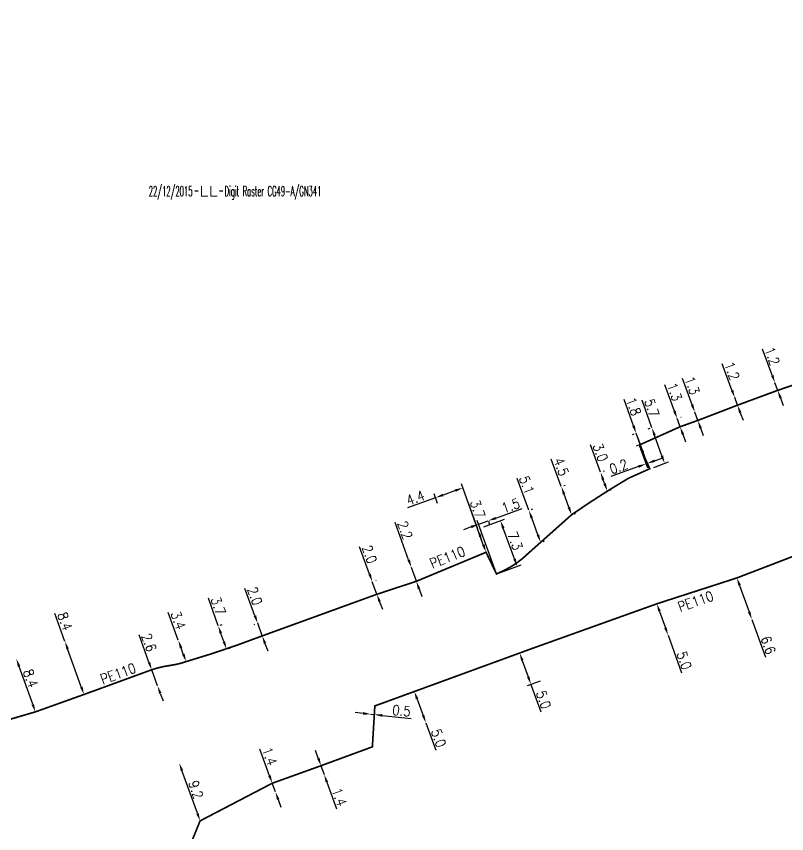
# Model space of a CAD drawing. Header units: millimetres. Extents: x 108995 to 110001, y 128245 to 129001.
# Drawn here: x 109279.2 to 109394.4, y 128877.8 to 129000.1 of the extents above; entities that cross this region are included whole.
import ezdxf
from ezdxf.enums import TextEntityAlignment as Align

# ---------------------------------------------------------------- set-up
doc = ezdxf.new("R2010")
doc.units = ezdxf.units.MM
doc.header["$PDMODE"] = 34
doc.linetypes.add('L_100_PE', pattern=[14, 10, -1.5, 1, -1.5])
doc.layers.get('0').update_dxf_attribs({"linetype": 'CONTINUOUS'})
doc.layers.get('Defpoints').update_dxf_attribs({"linetype": 'CONTINUOUS'})
doc.layers.add('L_140', color=3, linetype='CONTINUOUS')
doc.layers.add('L_910', color=7, linetype='CONTINUOUS')
doc.styles.get("Standard").update_dxf_attribs({"font": 'romans.shx', "width": 0.85})
doc.dimstyles.get("Standard").update_dxf_attribs({"dimtxt": 1.5, "dimasz": 1.2, "dimexe": 0.625, "dimexo": 0.625, "dimgap": 0.25, "dimtad": 1, "dimdec": 1, "dimzin": 0, "dimdsep": 46, "dimtxsty": 'Standard', "dimcen": -0.5, "dimadec": 0, "dimazin": 0, "dimtfac": 1, "dimtdec": 1, "dimtmove": 0, "dimatfit": 3, "dimfxl": 1, "dimtolj": 1, "dimtzin": 0, "dimarcsym": 0})

# ---------------------------------------------------------------- blocks, each defined once
blk = doc.blocks.new('GIS_MODF')
at = {"color": 0, "linetype": 'Continuous', "flags": 128}
for points in [[(-2.18, -0.01), (-1.68, -0.01)], [(1.52, -0.01), (2.02, -0.01)]]:
    blk.add_lwpolyline(points, dxfattribs=at)
at = {"color": 0, "linetype": 'Continuous', "width": 0.5}
blk.add_attdef('DATE', text='', height=1.5, dxfattribs=at).set_placement((-2.5, -0.8), align=Align.RIGHT)
at = {"color": 0, "linetype": 'Continuous', "width": 1.771291}
blk.add_attdef('USER', text='', height=1.5, dxfattribs=at).set_placement((-1.51, -0.8), (1.28, -0.8), align=Align.FIT)
at = {"color": 0, "linetype": 'Continuous', "width": 0.5}
blk.add_attdef('DESC', (2.29, -0.8), '', height=1.5, dxfattribs=at)
blk = doc.blocks.new('*D224')
at = {"layer": 'Defpoints', "color": 0, "linetype": 'Continuous', "transparency": 16777216}
for p in [(109392.68, 128945.29), (109392.68, 128945.29), (109393.09, 128944.16)]:
    blk.add_point(p, dxfattribs=at)
at = {"layer": 'L_140', "color": 0, "linetype": 'Continuous', "lineweight": -2, "transparency": 16777216}
for p, q in [((109392.26, 128946.41), (109390.81, 128950.34)), ((109392.09, 128945.07), (109392.09, 128945.07)), ((109393.09, 128944.16), (109392.68, 128945.29)), ((109392.51, 128943.94), (109392.51, 128943.94)), ((109393.51, 128943.03), (109393.92, 128941.91))]:
    blk.add_line(p, q, dxfattribs=at)
at = {"layer": 'L_140', "color": 0, "linetype": 'Continuous', "transparency": 16777216}
for points in [[(109392.45, 128946.48), (109392.08, 128946.34), (109392.68, 128945.29)], [(109393.7, 128943.1), (109393.32, 128942.97), (109393.09, 128944.16)]]:
    blk.add_solid(points, dxfattribs=at)
at = {"layer": 'L_140', "color": 0, "linetype": 'Continuous', "transparency": 16777216, "insert": (109392.27, 128949.29), "char_height": 1.5, "attachment_point": 5, "rotation": 290.2409}
blk.add_mtext('\\A1;1.2', dxfattribs=at)
blk = doc.blocks.new('*D226')
at = {"layer": 'Defpoints', "color": 0, "linetype": 'Continuous', "transparency": 16777216}
for p in [(109386.66, 128943.07), (109386.66, 128943.07), (109387.08, 128941.94)]:
    blk.add_point(p, dxfattribs=at)
at = {"layer": 'L_140', "color": 0, "linetype": 'Continuous', "lineweight": -2, "transparency": 16777216}
for p, q in [((109386.24, 128944.19), (109384.79, 128948.12)), ((109386.07, 128942.85), (109386.07, 128942.85)), ((109387.07, 128941.94), (109386.66, 128943.07)), ((109386.49, 128941.73), (109386.49, 128941.72)), ((109387.49, 128940.82), (109387.9, 128939.69))]:
    blk.add_line(p, q, dxfattribs=at)
at = {"layer": 'L_140', "color": 0, "linetype": 'Continuous', "transparency": 16777216}
for points in [[(109386.43, 128944.26), (109386.06, 128944.12), (109386.66, 128943.07)], [(109387.68, 128940.88), (109387.3, 128940.75), (109387.07, 128941.94)]]:
    blk.add_solid(points, dxfattribs=at)
at = {"layer": 'L_140', "color": 0, "linetype": 'Continuous', "transparency": 16777216, "insert": (109386.25, 128947.07), "char_height": 1.5, "attachment_point": 5, "rotation": 290.2409}
blk.add_mtext('\\A1;1.2', dxfattribs=at)
blk = doc.blocks.new('*D227')
at = {"layer": 'Defpoints', "color": 0, "linetype": 'Continuous', "transparency": 16777216}
for p in [(109380.67, 128940.87), (109381.12, 128939.65), (109381.13, 128939.66)]:
    blk.add_point(p, dxfattribs=at)
at = {"layer": 'L_140', "color": 0, "linetype": 'Continuous', "lineweight": -2, "transparency": 16777216}
for p, q in [((109380.28, 128942), (109378.84, 128945.94)), ((109381.13, 128939.66), (109380.69, 128940.88)), ((109381.26, 128941.09), (109381.28, 128941.09)), ((109381.71, 128939.87), (109381.72, 128939.87)), ((109381.54, 128938.53), (109381.95, 128937.4))]:
    blk.add_line(p, q, dxfattribs=at)
at = {"layer": 'L_140', "color": 0, "linetype": 'Continuous', "transparency": 16777216}
for points in [[(109380.46, 128942.07), (109380.09, 128941.94), (109380.69, 128940.88)], [(109381.73, 128938.6), (109381.36, 128938.46), (109381.13, 128939.66)]]:
    blk.add_solid(points, dxfattribs=at)
at = {"layer": 'L_140', "color": 0, "linetype": 'Continuous', "transparency": 16777216, "insert": (109380.29, 128944.88), "char_height": 1.5, "attachment_point": 5, "rotation": 290.0211}
blk.add_mtext('\\A1;1.3', dxfattribs=at)
blk = doc.blocks.new('*D228')
at = {"layer": 'Defpoints', "color": 0, "linetype": 'Continuous', "transparency": 16777216}
for p in [(109378.03, 128939.92), (109378.47, 128938.7), (109378.48, 128938.71)]:
    blk.add_point(p, dxfattribs=at)
at = {"layer": 'L_140', "color": 0, "linetype": 'Continuous', "lineweight": -2, "transparency": 16777216}
for p, q in [((109377.63, 128941.06), (109376.19, 128944.99)), ((109378.48, 128938.71), (109378.04, 128939.93)), ((109378.61, 128940.14), (109378.63, 128940.14)), ((109379.06, 128938.92), (109379.07, 128938.92)), ((109378.89, 128937.58), (109379.31, 128936.45))]:
    blk.add_line(p, q, dxfattribs=at)
at = {"layer": 'L_140', "color": 0, "linetype": 'Continuous', "transparency": 16777216}
for points in [[(109377.82, 128941.12), (109377.44, 128940.99), (109378.04, 128939.93)], [(109379.08, 128937.65), (109378.71, 128937.51), (109378.48, 128938.71)]]:
    blk.add_solid(points, dxfattribs=at)
at = {"layer": 'L_140', "color": 0, "linetype": 'Continuous', "transparency": 16777216, "insert": (109377.64, 128943.93), "char_height": 1.5, "attachment_point": 5, "rotation": 290.0211}
blk.add_mtext('\\A1;1.3', dxfattribs=at)
blk = doc.blocks.new('*D229')
at = {"layer": 'Defpoints', "color": 0, "linetype": 'Continuous', "transparency": 16777216}
for p in [(109371.91, 128937.73), (109372.16, 128937.83), (109372.77, 128936.13)]:
    blk.add_point(p, dxfattribs=at)
at = {"layer": 'L_140', "color": 0, "linetype": 'Continuous', "lineweight": -2, "transparency": 16777216}
for p, q in [((109371.5, 128938.86), (109370.09, 128942.81)), ((109372.51, 128936.04), (109371.91, 128937.73)), ((109371.58, 128937.62), (109371.32, 128937.52)), ((109372.18, 128935.92), (109371.92, 128935.83)), ((109372.92, 128934.91), (109373.32, 128933.78))]:
    blk.add_line(p, q, dxfattribs=at)
at = {"layer": 'L_140', "color": 0, "linetype": 'Continuous', "transparency": 16777216}
for points in [[(109371.69, 128938.93), (109371.31, 128938.8), (109371.91, 128937.73)], [(109373.1, 128934.98), (109372.73, 128934.84), (109372.51, 128936.04)]]:
    blk.add_solid(points, dxfattribs=at)
at = {"layer": 'L_140', "color": 0, "linetype": 'Continuous', "transparency": 16777216, "insert": (109371.53, 128941.74), "char_height": 1.5, "attachment_point": 5, "rotation": 289.6981}
blk.add_mtext('\\A1;1.8', dxfattribs=at)
blk = doc.blocks.new('*D230')
at = {"layer": 'Defpoints', "color": 0, "linetype": 'Continuous', "transparency": 16777216}
for p in [(109360.51, 128929.7), (109360.7, 128929.77), (109362.05, 128925.47)]:
    blk.add_point(p, dxfattribs=at)
at = {"layer": 'L_140', "color": 0, "linetype": 'Continuous', "lineweight": -2, "transparency": 16777216}
for p, q in [((109360.7, 128929.77), (109359.21, 128933.88)), ((109361.1, 128929.91), (109361.29, 128929.98)), ((109361.83, 128926.67), (109361.11, 128928.64)), ((109362.63, 128925.68), (109362.83, 128925.75))]:
    blk.add_line(p, q, dxfattribs=at)
at = {"layer": 'L_140', "color": 0, "linetype": 'Continuous', "transparency": 16777216}
for points in [[(109361.3, 128928.71), (109360.93, 128928.57), (109360.7, 128929.77)], [(109362.02, 128926.74), (109361.64, 128926.6), (109362.24, 128925.54)]]:
    blk.add_solid(points, dxfattribs=at)
at = {"layer": 'L_140', "color": 0, "linetype": 'Continuous', "transparency": 16777216, "insert": (109360.69, 128932.73), "char_height": 1.5, "attachment_point": 5, "rotation": 289.9682}
blk.add_mtext('\\A1;4.5', dxfattribs=at)
blk = doc.blocks.new('*D231')
at = {"layer": 'Defpoints', "color": 0, "linetype": 'Continuous', "transparency": 16777216}
for p in [(109366.44, 128931.85), (109366.57, 128931.9), (109367.46, 128929.03)]:
    blk.add_point(p, dxfattribs=at)
at = {"layer": 'L_140', "color": 0, "linetype": 'Continuous', "lineweight": -2, "transparency": 16777216}
for p, q in [((109366.57, 128931.9), (109365.07, 128936.01)), ((109367.03, 128932.07), (109367.15, 128932.11)), ((109367.18, 128930.21), (109366.98, 128930.77)), ((109368.05, 128929.25), (109368.18, 128929.29))]:
    blk.add_line(p, q, dxfattribs=at)
at = {"layer": 'L_140', "color": 0, "linetype": 'Continuous', "transparency": 16777216}
for points in [[(109367.16, 128930.84), (109366.79, 128930.7), (109366.57, 128931.9)], [(109367.37, 128930.28), (109366.99, 128930.14), (109367.59, 128929.08)]]:
    blk.add_solid(points, dxfattribs=at)
at = {"layer": 'L_140', "color": 0, "linetype": 'Continuous', "transparency": 16777216, "insert": (109366.55, 128934.86), "char_height": 1.5, "attachment_point": 5, "rotation": 289.9682}
blk.add_mtext('\\A1;3.0', dxfattribs=at)
blk = doc.blocks.new('*D232')
at = {"layer": 'Defpoints', "color": 0, "linetype": 'Continuous', "transparency": 16777216}
for p in [(109355.65, 128926.13), (109355.85, 128926.21), (109357.4, 128921.34)]:
    blk.add_point(p, dxfattribs=at)
at = {"layer": 'L_140', "color": 0, "linetype": 'Continuous', "lineweight": -2, "transparency": 16777216}
for p, q in [((109355.85, 128926.21), (109354.11, 128930.98)), ((109356.23, 128926.34), (109356.44, 128926.42)), ((109357.19, 128922.54), (109356.27, 128925.08)), ((109357.98, 128921.56), (109358.19, 128921.63))]:
    blk.add_line(p, q, dxfattribs=at)
at = {"layer": 'L_140', "color": 0, "linetype": 'Continuous', "transparency": 16777216}
for points in [[(109356.45, 128925.15), (109356.08, 128925.01), (109355.85, 128926.21)], [(109357.38, 128922.61), (109357.01, 128922.48), (109357.61, 128921.42)]]:
    blk.add_solid(points, dxfattribs=at)
at = {"layer": 'L_140', "color": 0, "linetype": 'Continuous', "transparency": 16777216, "insert": (109355.53, 128930.01), "char_height": 1.5, "attachment_point": 5, "rotation": 290.0866}
blk.add_mtext('\\A1;5.1', dxfattribs=at)
blk = doc.blocks.new('*D233')
at = {"layer": 'Defpoints', "color": 0, "linetype": 'Continuous', "transparency": 16777216}
for p in [(109332.39, 128915.52), (109332.42, 128915.53), (109333.07, 128913.64)]:
    blk.add_point(p, dxfattribs=at)
at = {"layer": 'L_140', "color": 0, "linetype": 'Continuous', "lineweight": -2, "transparency": 16777216}
for p, q in [((109332.01, 128916.66), (109330.52, 128920.77)), ((109332.98, 128915.73), (109333.01, 128915.75)), ((109333.11, 128913.65), (109332.42, 128915.53)), ((109333.66, 128913.85), (109333.7, 128913.87)), ((109333.52, 128912.52), (109333.93, 128911.4))]:
    blk.add_line(p, q, dxfattribs=at)
at = {"layer": 'L_140', "color": 0, "linetype": 'Continuous', "transparency": 16777216}
for points in [[(109332.2, 128916.73), (109331.83, 128916.59), (109332.42, 128915.53)], [(109333.71, 128912.59), (109333.33, 128912.46), (109333.11, 128913.65)]]:
    blk.add_solid(points, dxfattribs=at)
at = {"layer": 'L_140', "color": 0, "linetype": 'Continuous', "transparency": 16777216, "insert": (109332, 128919.62), "char_height": 1.5, "attachment_point": 5, "rotation": 290.0105}
blk.add_mtext('\\A1;2.0', dxfattribs=at)
blk = doc.blocks.new('*D234')
at = {"layer": 'Defpoints', "color": 0, "linetype": 'Continuous', "transparency": 16777216}
for p in [(109338.27, 128917.66), (109338.27, 128917.66), (109339.01, 128915.59)]:
    blk.add_point(p, dxfattribs=at)
at = {"layer": 'L_140', "color": 0, "linetype": 'Continuous', "lineweight": -2, "transparency": 16777216}
for p, q in [((109337.86, 128918.79), (109335.84, 128924.39)), ((109339.01, 128915.59), (109338.27, 128917.66)), ((109339.42, 128914.46), (109339.82, 128913.33))]:
    blk.add_line(p, q, dxfattribs=at)
at = {"layer": 'L_140', "color": 0, "linetype": 'Continuous', "transparency": 16777216}
for points in [[(109338.05, 128918.86), (109337.67, 128918.72), (109338.27, 128917.66)], [(109339.61, 128914.53), (109339.23, 128914.39), (109339.01, 128915.59)]]:
    blk.add_solid(points, dxfattribs=at)
at = {"layer": 'L_140', "color": 0, "linetype": 'Continuous', "transparency": 16777216, "insert": (109337.32, 128923.24), "char_height": 1.5, "attachment_point": 5, "rotation": 289.8212}
blk.add_mtext('\\A1;2.2', dxfattribs=at)
blk = doc.blocks.new('*D235')
at = {"layer": 'Defpoints', "color": 0, "linetype": 'Continuous', "transparency": 16777216}
for p in [(109315.27, 128909.3), (109315.37, 128909.33), (109316.06, 128907.45)]:
    blk.add_point(p, dxfattribs=at)
at = {"layer": 'L_140', "color": 0, "linetype": 'Continuous', "lineweight": -2, "transparency": 16777216}
for p, q in [((109314.86, 128910.42), (109313.36, 128914.53)), ((109314.79, 128909.12), (109314.68, 128909.08)), ((109315.95, 128907.42), (109315.27, 128909.3)), ((109315.47, 128907.24), (109315.37, 128907.2)), ((109316.36, 128906.29), (109316.78, 128905.16))]:
    blk.add_line(p, q, dxfattribs=at)
at = {"layer": 'L_140', "color": 0, "linetype": 'Continuous', "transparency": 16777216}
for points in [[(109315.04, 128910.49), (109314.67, 128910.35), (109315.27, 128909.3)], [(109316.55, 128906.36), (109316.18, 128906.22), (109315.95, 128907.42)]]:
    blk.add_solid(points, dxfattribs=at)
at = {"layer": 'L_140', "color": 0, "linetype": 'Continuous', "transparency": 16777216, "insert": (109314.84, 128913.38), "char_height": 1.5, "attachment_point": 5, "rotation": 290.0362}
blk.add_mtext('\\A1;2.0', dxfattribs=at)
blk = doc.blocks.new('*D236')
at = {"layer": 'Defpoints', "color": 0, "linetype": 'Continuous', "transparency": 16777216}
for p in [(109309.07, 128908.83), (109309.36, 128908.93), (109310.31, 128905.34)]:
    blk.add_point(p, dxfattribs=at)
at = {"layer": 'L_140', "color": 0, "linetype": 'Continuous', "lineweight": -2, "transparency": 16777216}
for p, q in [((109309.36, 128908.93), (109307.9, 128913.05)), ((109309.66, 128909.04), (109309.95, 128909.14)), ((109310.2, 128906.57), (109309.76, 128907.8)), ((109310.9, 128905.55), (109311.19, 128905.65))]:
    blk.add_line(p, q, dxfattribs=at)
at = {"layer": 'L_140', "color": 0, "linetype": 'Continuous', "transparency": 16777216}
for points in [[(109309.95, 128907.87), (109309.57, 128907.73), (109309.36, 128908.93)], [(109310.39, 128906.64), (109310.01, 128906.51), (109310.6, 128905.44)]]:
    blk.add_solid(points, dxfattribs=at)
at = {"layer": 'L_140', "color": 0, "linetype": 'Continuous', "transparency": 16777216, "insert": (109309.37, 128911.89), "char_height": 1.5, "attachment_point": 5, "rotation": 289.526}
blk.add_mtext('\\A1;3.7', dxfattribs=at)
blk = doc.blocks.new('*D237')
at = {"layer": 'Defpoints', "color": 0, "linetype": 'Continuous', "transparency": 16777216}
for p in [(109303.36, 128906.75), (109303.39, 128906.76), (109304.52, 128903.56)]:
    blk.add_point(p, dxfattribs=at)
at = {"layer": 'L_140', "color": 0, "linetype": 'Continuous', "lineweight": -2, "transparency": 16777216}
for p, q in [((109303.39, 128906.76), (109301.88, 128910.93)), ((109303.95, 128906.97), (109303.98, 128906.98)), ((109304.14, 128904.7), (109303.8, 128905.64)), ((109305.11, 128903.77), (109305.14, 128903.78))]:
    blk.add_line(p, q, dxfattribs=at)
at = {"layer": 'L_140', "color": 0, "linetype": 'Continuous', "transparency": 16777216}
for points in [[(109303.99, 128905.7), (109303.61, 128905.57), (109303.39, 128906.76)], [(109304.33, 128904.76), (109303.95, 128904.63), (109304.55, 128903.57)]]:
    blk.add_solid(points, dxfattribs=at)
at = {"layer": 'L_140', "color": 0, "linetype": 'Continuous', "transparency": 16777216, "insert": (109303.37, 128909.75), "char_height": 1.5, "attachment_point": 5, "rotation": 289.947}
blk.add_mtext('\\A1;3.4', dxfattribs=at)
blk = doc.blocks.new('*D238')
at = {"layer": 'Defpoints', "color": 0, "linetype": 'Continuous', "transparency": 16777216}
for p in [(109374.25, 128938.57), (109374.52, 128938.67), (109373.94, 128932.43)]:
    blk.add_point(p, dxfattribs=at)
at = {"layer": 'L_140', "color": 0, "linetype": 'Continuous', "lineweight": -2, "transparency": 16777216}
for p, q in [((109374.25, 128938.57), (109372.78, 128942.69)), ((109373.93, 128938.46), (109373.66, 128938.36)), ((109375.76, 128934.36), (109374.65, 128937.44)), ((109374.53, 128932.64), (109376.75, 128933.44))]:
    blk.add_line(p, q, dxfattribs=at)
at = {"layer": 'L_140', "color": 0, "linetype": 'Continuous', "transparency": 16777216}
for points in [[(109374.84, 128937.51), (109374.47, 128937.38), (109374.25, 128938.57)], [(109375.95, 128934.42), (109375.57, 128934.29), (109376.16, 128933.23)]]:
    blk.add_solid(points, dxfattribs=at)
at = {"layer": 'L_140', "linetype": 'Continuous', "transparency": 16777216, "insert": (109374.25, 128941.53), "char_height": 1.5, "attachment_point": 5, "rotation": 289.6981}
blk.add_mtext('\\A1;5.7', dxfattribs=at)
blk = doc.blocks.new('*D241')
at = {"layer": 'Defpoints', "color": 0, "linetype": 'Continuous', "transparency": 16777216}
for p in [(109348.19, 128923.42), (109348.19, 128923.42), (109349.44, 128919.93)]:
    blk.add_point(p, dxfattribs=at)
at = {"layer": 'L_140', "color": 0, "linetype": 'Continuous', "lineweight": -2, "transparency": 16777216}
for p, q in [((109348.19, 128923.42), (109346.71, 128927.53)), ((109347.6, 128923.2), (109347.6, 128923.2)), ((109349.03, 128921.06), (109348.6, 128922.29)), ((109348.85, 128919.72), (109348.85, 128919.72))]:
    blk.add_line(p, q, dxfattribs=at)
at = {"layer": 'L_140', "color": 0, "linetype": 'Continuous', "transparency": 16777216}
for points in [[(109348.78, 128922.35), (109348.41, 128922.22), (109348.19, 128923.42)], [(109349.22, 128921.13), (109348.85, 128921), (109349.44, 128919.93)]]:
    blk.add_solid(points, dxfattribs=at)
at = {"layer": 'L_140', "color": 0, "linetype": 'Continuous', "transparency": 16777216, "insert": (109348.19, 128926.38), "char_height": 1.5, "attachment_point": 5, "rotation": 289.7451}
blk.add_mtext('\\A1;3.7', dxfattribs=at)
blk = doc.blocks.new('*D242')
at = {"layer": 'Defpoints', "color": 0, "linetype": 'Continuous', "transparency": 16777216}
for p in [(109351.61, 128924.65), (109348.51, 128923.52), (109351.01, 128916.68)]:
    blk.add_point(p, dxfattribs=at)
at = {"layer": 'L_140', "color": 0, "linetype": 'Continuous', "lineweight": -2, "transparency": 16777216}
for p, q in [((109349.1, 128923.74), (109352.19, 128924.87)), ((109353.7, 128918.94), (109352.02, 128923.53)), ((109351.6, 128916.89), (109354.7, 128918.03))]:
    blk.add_line(p, q, dxfattribs=at)
at = {"layer": 'L_140', "color": 0, "linetype": 'Continuous', "transparency": 16777216}
for points in [[(109352.21, 128923.6), (109351.83, 128923.46), (109351.61, 128924.65)], [(109353.89, 128919.01), (109353.51, 128918.87), (109354.11, 128917.81)]]:
    blk.add_solid(points, dxfattribs=at)
at = {"layer": 'L_140', "linetype": 'Continuous', "transparency": 16777216, "insert": (109353.78, 128921.63), "char_height": 1.5, "attachment_point": 5, "rotation": 290.0866}
blk.add_mtext('\\A1;7.3', dxfattribs=at)
blk = doc.blocks.new('*D243')
at = {"layer": 'Defpoints', "color": 0, "linetype": 'Continuous', "transparency": 16777216}
for p in [(109341.88, 128928.1), (109342.4, 128926.65), (109349.44, 128919.93)]:
    blk.add_point(p, dxfattribs=at)
at = {"layer": 'L_140', "color": 0, "linetype": 'Continuous', "lineweight": -2, "transparency": 16777216}
for p, q in [((109344.85, 128929.17), (109343.01, 128928.5)), ((109349.23, 128920.52), (109345.77, 128930.16)), ((109341.88, 128928.1), (109337.7, 128926.6)), ((109342.19, 128927.24), (109341.67, 128928.69))]:
    blk.add_line(p, q, dxfattribs=at)
at = {"layer": 'L_140', "color": 0, "linetype": 'Continuous', "transparency": 16777216}
for points in [[(109344.78, 128929.35), (109344.92, 128928.98), (109345.98, 128929.57)], [(109342.94, 128928.69), (109343.08, 128928.32), (109341.88, 128928.1)]]:
    blk.add_solid(points, dxfattribs=at)
at = {"layer": 'L_140', "linetype": 'Continuous', "transparency": 16777216, "insert": (109338.88, 128928.08), "char_height": 1.5, "attachment_point": 5, "rotation": 19.7454}
blk.add_mtext('\\A1;4.4', dxfattribs=at)
blk = doc.blocks.new('*D244')
at = {"layer": 'Defpoints', "color": 0, "linetype": 'Continuous', "transparency": 16777216}
for p in [(109286.42, 128906.6), (109286.42, 128906.6), (109289.27, 128898.65)]:
    blk.add_point(p, dxfattribs=at)
at = {"layer": 'L_140', "color": 0, "linetype": 'Continuous', "lineweight": -2, "transparency": 16777216}
for p, q in [((109286.42, 128906.6), (109284.92, 128910.77)), ((109287.01, 128906.81), (109287.01, 128906.81)), ((109288.87, 128899.78), (109286.83, 128905.47)), ((109289.86, 128898.87), (109289.86, 128898.87))]:
    blk.add_line(p, q, dxfattribs=at)
at = {"layer": 'L_140', "color": 0, "linetype": 'Continuous', "transparency": 16777216}
for points in [[(109287.01, 128905.54), (109286.64, 128905.4), (109286.42, 128906.6)], [(109289.06, 128899.85), (109288.68, 128899.72), (109289.27, 128898.65)]]:
    blk.add_solid(points, dxfattribs=at)
at = {"layer": 'L_140', "color": 0, "linetype": 'Continuous', "transparency": 16777216, "insert": (109286.41, 128909.59), "char_height": 1.5, "attachment_point": 5, "rotation": 289.7418}
blk.add_mtext('\\A1;8.4', dxfattribs=at)
blk = doc.blocks.new('*D245')
at = {"layer": 'Defpoints', "color": 0, "linetype": 'Continuous', "transparency": 16777216}
for p in [(109299.41, 128902.35), (109299.41, 128902.35), (109300.28, 128899.95)]:
    blk.add_point(p, dxfattribs=at)
at = {"layer": 'L_140', "color": 0, "linetype": 'Continuous', "lineweight": -2, "transparency": 16777216}
for p, q in [((109299, 128903.47), (109297.51, 128907.58)), ((109300.28, 128899.95), (109299.41, 128902.35)), ((109300.69, 128898.82), (109301.1, 128897.69))]:
    blk.add_line(p, q, dxfattribs=at)
at = {"layer": 'L_140', "color": 0, "linetype": 'Continuous', "transparency": 16777216}
for points in [[(109299.19, 128903.54), (109298.81, 128903.4), (109299.41, 128902.35)], [(109300.88, 128898.89), (109300.51, 128898.75), (109300.28, 128899.95)]]:
    blk.add_solid(points, dxfattribs=at)
at = {"layer": 'L_140', "color": 0, "linetype": 'Continuous', "transparency": 16777216, "insert": (109298.99, 128906.43), "char_height": 1.5, "attachment_point": 5, "rotation": 290.002}
blk.add_mtext('\\A1;2.6', dxfattribs=at)
blk = doc.blocks.new('*D246')
at = {"layer": 'Defpoints', "color": 0, "linetype": 'Continuous', "transparency": 16777216}
for p in [(109279.15, 128903.99), (109279.15, 128903.99), (109282, 128896.05)]:
    blk.add_point(p, dxfattribs=at)
at = {"layer": 'L_140', "color": 0, "linetype": 'Continuous', "lineweight": -2, "transparency": 16777216}
blk.add_line((109281.6, 128897.18), (109279.56, 128902.86), dxfattribs=at)
at = {"layer": 'L_140', "color": 0, "linetype": 'Continuous', "transparency": 16777216}
for points in [[(109279.75, 128902.93), (109279.37, 128902.79), (109279.15, 128903.99)], [(109281.79, 128897.24), (109281.41, 128897.11), (109282, 128896.05)]]:
    blk.add_solid(points, dxfattribs=at)
at = {"layer": 'L_140', "color": 0, "linetype": 'Continuous', "transparency": 16777216, "insert": (109281.27, 128901.06), "char_height": 1.5, "attachment_point": 5, "rotation": 289.7418}
blk.add_mtext('\\A1;8.4', dxfattribs=at)
blk = doc.blocks.new('*D260')
at = {"layer": 'Defpoints', "color": 0, "linetype": 'Continuous', "transparency": 16777216}
for p in [(109349.58, 128925.15), (109349.77, 128924.64), (109351.01, 128916.68)]:
    blk.add_point(p, dxfattribs=at)
at = {"layer": 'L_140', "color": 0, "linetype": 'Continuous', "lineweight": -2, "transparency": 16777216}
for p, q in [((109350.9, 128925.04), (109354.87, 128926.47)), ((109350.8, 128917.27), (109348.13, 128924.71)), ((109348.34, 128924.12), (109349.77, 128924.64)), ((109349.8, 128924.57), (109349.98, 128924.05)), ((109347.21, 128923.72), (109346.08, 128923.31))]:
    blk.add_line(p, q, dxfattribs=at)
at = {"layer": 'L_140', "color": 0, "linetype": 'Continuous', "transparency": 16777216}
for points in [[(109350.83, 128925.23), (109350.97, 128924.86), (109349.77, 128924.64)], [(109347.14, 128923.91), (109347.28, 128923.53), (109348.34, 128924.12)]]:
    blk.add_solid(points, dxfattribs=at)
at = {"layer": 'L_140', "linetype": 'Continuous', "transparency": 16777216, "insert": (109353.13, 128926.91), "char_height": 1.5, "attachment_point": 5, "rotation": 19.7454}
blk.add_mtext('\\A1;1.5', dxfattribs=at)
blk = doc.blocks.new('*D261')
at = {"layer": 'Defpoints', "color": 0, "linetype": 'Continuous', "transparency": 16777216}
for p in [(109371.91, 128937.73), (109372.36, 128935.98), (109373.37, 128933.15)]:
    blk.add_point(p, dxfattribs=at)
at = {"layer": 'L_140', "color": 0, "linetype": 'Continuous', "lineweight": -2, "transparency": 16777216}
for p, q in [((109372.12, 128937.14), (109373.74, 128932.62)), ((109372.57, 128935.39), (109373.58, 128932.57)), ((109373.53, 128933.21), (109373.37, 128933.15)), ((109374.65, 128933.61), (109375.78, 128934.02)), ((109372.24, 128932.75), (109368.13, 128931.28))]:
    blk.add_line(p, q, dxfattribs=at)
at = {"layer": 'L_140', "color": 0, "linetype": 'Continuous', "transparency": 16777216}
for points in [[(109372.17, 128932.94), (109372.31, 128932.56), (109373.37, 128933.15)], [(109374.59, 128933.8), (109374.72, 128933.43), (109373.53, 128933.21)]]:
    blk.add_solid(points, dxfattribs=at)
at = {"layer": 'L_140', "linetype": 'Continuous', "transparency": 16777216, "insert": (109369.28, 128932.75), "char_height": 1.5, "attachment_point": 5, "rotation": 19.6979}
blk.add_mtext('\\A1;0.2', dxfattribs=at)
blk = doc.blocks.new('*D307')
at = {"layer": 'Defpoints', "color": 0, "linetype": 'Continuous', "transparency": 16777216}
for p in [(109317.45, 128885.37), (109317.93, 128884.06), (109317.93, 128884.06)]:
    blk.add_point(p, dxfattribs=at)
at = {"layer": 'L_140', "color": 0, "linetype": 'Continuous', "lineweight": -2, "transparency": 16777216}
for p, q in [((109317.04, 128886.5), (109315.58, 128890.49)), ((109317.93, 128884.06), (109317.45, 128885.37)), ((109318.34, 128882.93), (109318.75, 128881.8))]:
    blk.add_line(p, q, dxfattribs=at)
at = {"layer": 'L_140', "color": 0, "linetype": 'Continuous', "transparency": 16777216}
for points in [[(109317.22, 128886.57), (109316.85, 128886.43), (109317.45, 128885.37)], [(109318.53, 128883), (109318.15, 128882.86), (109317.93, 128884.06)]]:
    blk.add_solid(points, dxfattribs=at)
at = {"layer": 'L_140', "color": 0, "linetype": 'Continuous', "transparency": 16777216, "insert": (109317.04, 128889.4), "char_height": 1.5, "attachment_point": 5, "rotation": 290.0977}
blk.add_mtext('\\A1;1.4', dxfattribs=at)
blk = doc.blocks.new('*D308')
at = {"layer": 'Defpoints', "color": 0, "linetype": 'Continuous', "transparency": 16777216}
for p in [(109303.53, 128888.39), (109303.53, 128888.39), (109306.65, 128879.74)]:
    blk.add_point(p, dxfattribs=at)
at = {"layer": 'L_140', "color": 0, "linetype": 'Continuous', "lineweight": -2, "transparency": 16777216}
blk.add_line((109306.25, 128880.87), (109303.94, 128887.26), dxfattribs=at)
at = {"layer": 'L_140', "color": 0, "linetype": 'Continuous', "transparency": 16777216}
for points in [[(109304.12, 128887.33), (109303.75, 128887.2), (109303.53, 128888.39)], [(109306.43, 128880.94), (109306.06, 128880.8), (109306.65, 128879.74)]]:
    blk.add_solid(points, dxfattribs=at)
at = {"layer": 'L_140', "color": 0, "linetype": 'Continuous', "transparency": 16777216, "insert": (109306.03, 128884.41), "char_height": 1.5, "attachment_point": 5, "rotation": 289.8542}
blk.add_mtext('\\A1;9.2', dxfattribs=at)
blk = doc.blocks.new('*D309')
at = {"layer": 'Defpoints', "color": 0, "linetype": 'Continuous', "transparency": 16777216}
for p in [(109332.22, 128895.69), (109332.22, 128895.69), (109332.72, 128895.64)]:
    blk.add_point(p, dxfattribs=at)
at = {"layer": 'L_140', "color": 0, "linetype": 'Continuous', "lineweight": -2, "transparency": 16777216}
for p, q in [((109332.29, 128896.32), (109332.29, 128896.32)), ((109332.79, 128896.26), (109332.79, 128896.26)), ((109331.03, 128895.82), (109329.84, 128895.94)), ((109332.22, 128895.69), (109332.72, 128895.64)), ((109333.92, 128895.52), (109338.26, 128895.07))]:
    blk.add_line(p, q, dxfattribs=at)
at = {"layer": 'L_140', "color": 0, "linetype": 'Continuous', "transparency": 16777216}
for points in [[(109331.05, 128896.02), (109331.01, 128895.62), (109332.22, 128895.69)], [(109333.94, 128895.72), (109333.9, 128895.32), (109332.72, 128895.64)]]:
    blk.add_solid(points, dxfattribs=at)
at = {"layer": 'L_140', "color": 0, "linetype": 'Continuous', "transparency": 16777216, "insert": (109336.79, 128896.23), "char_height": 1.5, "attachment_point": 5, "rotation": 354.1289}
blk.add_mtext('\\A1;0.5', dxfattribs=at)
blk = doc.blocks.new('*D310')
at = {"layer": 'Defpoints', "color": 0, "linetype": 'Continuous', "transparency": 16777216}
for p in [(109324.74, 128887.99), (109325.22, 128886.67), (109325.22, 128886.67)]:
    blk.add_point(p, dxfattribs=at)
at = {"layer": 'L_140', "color": 0, "linetype": 'Continuous', "lineweight": -2, "transparency": 16777216}
for p, q in [((109324.34, 128889.12), (109323.93, 128890.25)), ((109324.74, 128887.99), (109325.22, 128886.67)), ((109325.33, 128888.2), (109325.33, 128888.2)), ((109325.8, 128886.89), (109325.8, 128886.89)), ((109325.62, 128885.54), (109327.06, 128881.54))]:
    blk.add_line(p, q, dxfattribs=at)
at = {"layer": 'L_140', "color": 0, "linetype": 'Continuous', "transparency": 16777216}
for points in [[(109324.53, 128889.19), (109324.15, 128889.05), (109324.74, 128887.99)], [(109325.81, 128885.61), (109325.43, 128885.48), (109325.22, 128886.67)]]:
    blk.add_solid(points, dxfattribs=at)
at = {"layer": 'L_140', "color": 0, "linetype": 'Continuous', "transparency": 16777216, "insert": (109327.48, 128883.32), "char_height": 1.5, "attachment_point": 5, "rotation": 289.7577}
blk.add_mtext('\\A1;1.4', dxfattribs=at)
blk = doc.blocks.new('*D311')
at = {"layer": 'Defpoints', "color": 0, "linetype": 'Continuous', "transparency": 16777216}
for p in [(109338.71, 128899.1), (109340.44, 128894.4), (109340.44, 128894.4)]:
    blk.add_point(p, dxfattribs=at)
at = {"layer": 'L_140', "color": 0, "linetype": 'Continuous', "lineweight": -2, "transparency": 16777216}
for p, q in [((109339.13, 128897.97), (109340.03, 128895.53)), ((109340.44, 128894.4), (109341.95, 128890.3))]:
    blk.add_line(p, q, dxfattribs=at)
at = {"layer": 'L_140', "color": 0, "linetype": 'Continuous', "transparency": 16777216}
for points in [[(109339.32, 128898.04), (109338.94, 128897.9), (109338.71, 128899.1)], [(109340.21, 128895.6), (109339.84, 128895.46), (109340.44, 128894.4)]]:
    blk.add_solid(points, dxfattribs=at)
at = {"layer": 'L_140', "color": 0, "linetype": 'Continuous', "transparency": 16777216, "insert": (109342.34, 128892.13), "char_height": 1.5, "attachment_point": 5, "rotation": 290.171}
blk.add_mtext('\\A1;5.0', dxfattribs=at)
blk = doc.blocks.new('*D312')
at = {"layer": 'Defpoints', "color": 0, "linetype": 'Continuous', "transparency": 16777216}
for p in [(109356.43, 128905.57), (109356.16, 128900.16), (109358.12, 128900.86)]:
    blk.add_point(p, dxfattribs=at)
at = {"layer": 'L_140', "color": 0, "linetype": 'Continuous', "lineweight": -2, "transparency": 16777216}
for p, q in [((109355.84, 128905.36), (109353.88, 128904.65)), ((109354.87, 128903.73), (109355.75, 128901.29)), ((109357.53, 128900.65), (109355.57, 128899.95)), ((109356.16, 128900.16), (109357.64, 128896.04))]:
    blk.add_line(p, q, dxfattribs=at)
at = {"layer": 'L_140', "color": 0, "linetype": 'Continuous', "transparency": 16777216}
for points in [[(109355.06, 128903.8), (109354.69, 128903.67), (109354.47, 128904.86)], [(109355.94, 128901.35), (109355.57, 128901.22), (109356.16, 128900.16)]]:
    blk.add_solid(points, dxfattribs=at)
at = {"layer": 'L_140', "color": 0, "linetype": 'Continuous', "transparency": 16777216, "insert": (109358.04, 128897.87), "char_height": 1.5, "attachment_point": 5, "rotation": 289.78}
blk.add_mtext('\\A1;5.0', dxfattribs=at)
blk = doc.blocks.new('*D313')
at = {"layer": 'Defpoints', "color": 0, "linetype": 'Continuous', "transparency": 16777216}
for p in [(109375, 128912.22), (109376.68, 128907.51), (109376.68, 128907.51)]:
    blk.add_point(p, dxfattribs=at)
at = {"layer": 'L_140', "color": 0, "linetype": 'Continuous', "lineweight": -2, "transparency": 16777216}
for p, q in [((109374.41, 128912.01), (109374.41, 128912.01)), ((109375.41, 128911.09), (109376.28, 128908.64)), ((109376.1, 128907.3), (109376.1, 128907.3)), ((109376.68, 128907.51), (109378.69, 128901.91))]:
    blk.add_line(p, q, dxfattribs=at)
at = {"layer": 'L_140', "color": 0, "linetype": 'Continuous', "transparency": 16777216}
for points in [[(109375.59, 128911.16), (109375.22, 128911.02), (109375, 128912.22)], [(109376.47, 128908.71), (109376.09, 128908.58), (109376.68, 128907.51)]]:
    blk.add_solid(points, dxfattribs=at)
at = {"layer": 'L_140', "color": 0, "linetype": 'Continuous', "transparency": 16777216, "insert": (109379.09, 128903.74), "char_height": 1.5, "attachment_point": 5, "rotation": 289.6638}
blk.add_mtext('\\A1;5.0', dxfattribs=at)
blk = doc.blocks.new('*D314')
at = {"layer": 'Defpoints', "color": 0, "linetype": 'Continuous', "transparency": 16777216}
for p in [(109387, 128916.1), (109389.22, 128909.89), (109389.23, 128909.89)]:
    blk.add_point(p, dxfattribs=at)
at = {"layer": 'L_140', "color": 0, "linetype": 'Continuous', "lineweight": -2, "transparency": 16777216}
for p, q in [((109386.41, 128915.89), (109386.4, 128915.89)), ((109387.39, 128914.97), (109388.81, 128911.02)), ((109388.64, 128909.68), (109388.63, 128909.67)), ((109389.22, 128909.89), (109391.25, 128904.24))]:
    blk.add_line(p, q, dxfattribs=at)
at = {"layer": 'L_140', "color": 0, "linetype": 'Continuous', "transparency": 16777216}
for points in [[(109387.58, 128915.04), (109387.2, 128914.9), (109386.99, 128916.1)], [(109389, 128911.08), (109388.62, 128910.95), (109389.22, 128909.89)]]:
    blk.add_solid(points, dxfattribs=at)
at = {"layer": 'L_140', "color": 0, "linetype": 'Continuous', "transparency": 16777216, "insert": (109391.66, 128906.04), "char_height": 1.5, "attachment_point": 5, "rotation": 289.7515}
blk.add_mtext('\\A1;6.6', dxfattribs=at)

msp = doc.modelspace()

# ---------------------------------------------------------------- linework, layer by layer
at = {"layer": 'L_140', "linetype": 'L_100_PE', "ltscale": 0.5, "const_width": 0.25, "flags": 128}
for points in [[(109434.8, 128955.51), (109433.14, 128955.13, -0.115483), (109431.89, 128955.37), (109429.74, 128956.34, 0.195253), (109428.33, 128956.67), (109422.78, 128954.86, -0.00708), (109417.12, 128952.58), (109411.23, 128950.32), (109405.24, 128948.14), (109399.2, 128946.07, -0.012886), (109398.77, 128946, 0.020052), (109398.19, 128945.91), (109393.09, 128944.16), (109387.07, 128941.94), (109381.13, 128939.66), (109378.48, 128938.71), (109372.51, 128936.04), (109372.36, 128935.98), (109373.94, 128932.43), (109370.76, 128931.01, 0.018694), (109362.24, 128925.54), (109355.61, 128919.64, -0.078743), (109352.28, 128917.29), (109351.01, 128916.68), (109349.44, 128919.93), (109339.01, 128915.59), (109333.11, 128913.65), (109315.95, 128907.42, -0.02026), (109304.55, 128903.57, -0.049814), (109302.24, 128903.01, 0.048544), (109299.41, 128902.35), (109289.27, 128898.65), (109282, 128896.05), (109275.79, 128894.23), (109266.23, 128891.06), (109264.14, 128897.06, 0.018011), (109262.7, 128900.27), (109257.28, 128911.26), (109250.87, 128924.38, -0.054593), (109250.03, 128926.74), (109249.66, 128928.03, 0.032173), (109249.08, 128929.41), (109236.41, 128955.12), (109231.75, 128964.64), (109227.64, 128973.01), (109221.64, 128985.47), (109214.82, 128999.38), (109214.51, 129000)], [(109482.58, 128912.39), (109481.22, 128916.23), (109477.45, 128926.82), (109474.76, 128935.81, 0.177329), (109470.12, 128942.02, 0.210802), (109461.99, 128943.36), (109451.13, 128939.35), (109439.29, 128935), (109427.19, 128930.36), (109421.8, 128928.45), (109405.93, 128922.96), (109397.93, 128920.3), (109387, 128916.1), (109375, 128912.22), (109356.43, 128905.57), (109341.11, 128899.97), (109332.8, 128896.94), (109332.43, 128890.82), (109324.74, 128887.99), (109317.45, 128885.37), (109306.65, 128879.74), (109302.73, 128870.13), (109312.07, 128863.35), (109316.47, 128856.63), (109334.04, 128844.69), (109349.69, 128832.68), (109362.19, 128823.15), (109377.16, 128811.48), (109392.7, 128799.66), (109403.34, 128791.45), (109421.9, 128777.3), (109431.58, 128770), (109445.64, 128757.51), (109450.7, 128753.44), (109451.39, 128751.07), (109456.34, 128745.52), (109461.06, 128738.58), (109463.89, 128733.64), (109465.67, 128732.72, -0.039202), (109469.58, 128722.34, -0.011522), (109470.93, 128716.94, -0.034307), (109471.72, 128710.61), (109471.71, 128703.8), (109471.54, 128696.26), (109471.6, 128695.49), (109471.65, 128686.31), (109471.73, 128684.49), (109472.07, 128676.52), (109472.27, 128673.86), (109474.03, 128672.89), (109480.81, 128669.12), (109482.18, 128667.79), (109499.75, 128658.02), (109509.12, 128652.15), (109519.69, 128646.28), (109544.33, 128632.88), (109561.31, 128624.04), (109570.38, 128630.91), (109576.69, 128635.69), (109593.36, 128662.35), (109597.28, 128669.95), (109598.71, 128670.33), (109599.77, 128672.38), (109601.17, 128674.66), (109601.17, 128674.66), (109610.68, 128693.52), (109613.98, 128699.96), (109568.93, 128729.76, -0.061112), (109549.63, 128749.18, -0.014366), (109529.31, 128778.35, -0.010642), (109524.77, 128785.53, -0.011164), (109520.35, 128793.26), (109508.46, 128824.9), (109506.87, 128829.16), (109511.1, 128840.44), (109520, 128844.08), (109518.85, 128847.94), (109518.85, 128848.79), (109518.85, 128848.79)]]:
    msp.add_lwpolyline(points, format="xyb", dxfattribs=at)

# ---------------------------------------------------------------- block references
at = {"layer": 'L_910', "linetype": 'Continuous'}
ref = msp.add_blockref('GIS_MODF', (109308.02, 128974.02), dxfattribs=at)
ref.add_attrib('DATE', '22/12/2015', dxfattribs={"layer": '0', "color": 0, "linetype": 'Continuous', "height": 1.5, "width": 0.5}).set_placement((109305.52, 128973.22), align=Align.RIGHT)
ref.add_attrib('USER', 'LL', dxfattribs={"layer": '0', "color": 0, "linetype": 'Continuous', "height": 1.5, "width": 1.180861}).set_placement((109306.51, 128973.22), (109309.3, 128973.22), align=Align.FIT)
ref.add_attrib('DESC', 'Digit Raster CG49-A/GN341', (109310.31, 128973.22), dxfattribs={"layer": '0', "color": 0, "linetype": 'Continuous', "height": 1.5, "width": 0.5})

# ---------------------------------------------------------------- texts
at = {"layer": 'L_140', "linetype": 'Continuous', "width": 0.85}
for rotation, p in [(21.9581, (109343.66, 128919.17)), (19.9156, (109294.38, 128901.78))]:
    msp.add_text('PE110', height=1.5, rotation=rotation, dxfattribs=at).set_placement(p, align=Align.MIDDLE)
msp.add_text('PE110', height=1.5, rotation=19.2041, dxfattribs=at).set_placement((109378.22, 128911.69), align=Align.MIDDLE_LEFT)

# ---------------------------------------------------------------- dimensions: what is measured, and where the dimension line sits
at = {"layer": 'L_140', "linetype": 'Continuous'}
for base, p1, p2, angle, picture, middle in [((109392.68, 128945.29), (109393.09, 128944.16), (109392.68, 128945.29), 110.2409, '*D224', (109391.33, 128948.94)), ((109386.66, 128943.07), (109387.08, 128941.94), (109386.66, 128943.07), 110.2409, '*D226', (109385.31, 128946.72)), ((109381.13, 128939.66), (109380.67, 128940.87), (109381.12, 128939.65), 290.0211, '*D227', (109379.35, 128944.54)), ((109378.48, 128938.71), (109378.03, 128939.92), (109378.47, 128938.7), 290.0211, '*D228', (109376.71, 128943.59)), ((109371.91, 128937.73), (109372.77, 128936.13), (109372.16, 128937.83), 109.6981, '*D229', (109370.59, 128941.4)), ((109366.57, 128931.9), (109367.46, 128929.03), (109366.44, 128931.85), 109.9682, '*D231', (109365.61, 128934.52)), ((109360.7, 128929.77), (109362.05, 128925.47), (109360.51, 128929.7), 109.9682, '*D230', (109359.75, 128932.39)), ((109355.85, 128926.21), (109357.4, 128921.34), (109355.65, 128926.13), 110.0866, '*D232', (109354.59, 128929.67)), ((109348.19, 128923.42), (109349.44, 128919.93), (109348.19, 128923.42), 109.7451, '*D241', (109347.25, 128926.04)), ((109338.27, 128917.66), (109339.01, 128915.59), (109338.27, 128917.66), 109.8212, '*D234', (109336.38, 128922.9)), ((109332.42, 128915.53), (109333.07, 128913.64), (109332.39, 128915.52), 110.0105, '*D233', (109331.06, 128919.28)), ((109389.22, 128909.89), (109387, 128916.1), (109389.23, 128909.89), 289.7515, '*D314', (109390.72, 128905.7)), ((109315.27, 128909.3), (109316.06, 128907.45), (109315.37, 128909.33), 110.0362, '*D235', (109313.9, 128913.04)), ((109309.36, 128908.93), (109310.31, 128905.34), (109309.07, 128908.83), 109.526, '*D236', (109308.43, 128911.56)), ((109376.68, 128907.51), (109375, 128912.22), (109376.68, 128907.51), 289.6638, '*D313', (109378.15, 128903.4)), ((109286.42, 128906.6), (109289.27, 128898.65), (109286.42, 128906.6), 109.7418, '*D244', (109285.47, 128909.25)), ((109303.39, 128906.76), (109304.52, 128903.56), (109303.36, 128906.75), 109.947, '*D237', (109302.43, 128909.41)), ((109299.41, 128902.35), (109300.28, 128899.95), (109299.41, 128902.35), 110.002, '*D245', (109298.05, 128906.09)), ((109356.16, 128900.16), (109356.43, 128905.57), (109358.12, 128900.86), 289.78, '*D312', (109357.1, 128897.54)), ((109279.15, 128903.99), (109282, 128896.05), (109279.15, 128903.99), 109.7418, '*D246', (109280.32, 128900.72)), ((109340.44, 128894.4), (109338.71, 128899.1), (109340.44, 128894.4), 290.171, '*D311', (109341.4, 128891.79)), ((109332.22, 128895.69), (109332.72, 128895.64), (109332.22, 128895.69), 174.1289, '*D309', (109336.69, 128895.23)), ((109317.93, 128884.06), (109317.45, 128885.37), (109317.93, 128884.06), 290.0977, '*D307', (109316.1, 128889.06)), ((109325.22, 128886.67), (109324.74, 128887.99), (109325.22, 128886.67), 289.7577, '*D310', (109326.54, 128882.98))]:
    dim = msp.add_linear_dim(base=base, p1=p1, p2=p2, angle=angle, dimstyle='Standard', dxfattribs=at)
    dim.commit()
    dim.dimension.update_dxf_attribs({"geometry": picture, "text_midpoint": middle, "dimtype": 161})
for base, p1, p2, angle, picture, middle in [((109374.25, 128938.57), (109373.94, 128932.43), (109374.52, 128938.67), 109.6981, '*D238', (109373.31, 128941.2)), ((109373.37, 128933.15), (109371.91, 128937.73), (109372.36, 128935.98), 19.6979, '*D261', (109369.62, 128931.81)), ((109341.88, 128928.1), (109349.44, 128919.93), (109342.4, 128926.65), 199.7454, '*D243', (109339.22, 128927.14)), ((109349.77, 128924.64), (109351.01, 128916.68), (109349.58, 128925.15), 199.7454, '*D260', (109353.46, 128925.96)), ((109351.61, 128924.65), (109351.01, 128916.68), (109348.51, 128923.52), 110.0866, '*D242', (109352.84, 128921.28))]:
    dim = msp.add_linear_dim(base=base, p1=p1, p2=p2, angle=angle, dimstyle='Standard', override={"dimclrt": 256}, dxfattribs=at)
    dim.commit()
    dim.dimension.update_dxf_attribs({"geometry": picture, "text_midpoint": middle, "dimtype": 160})
dim = msp.add_aligned_dim(p1=(109306.65, 128879.74), p2=(109303.53, 128888.39), distance=0, dimstyle='Standard', dxfattribs=at)
dim.commit()
dim.dimension.update_dxf_attribs({"geometry": '*D308', "text_midpoint": (109306.03, 128884.41)})

doc.saveas('drawing.dxf')
